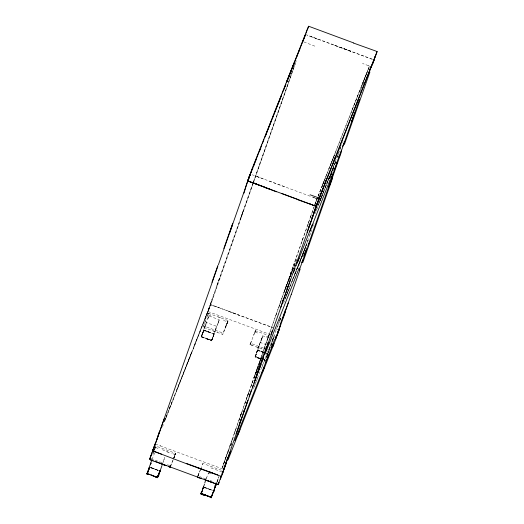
<?xml version="1.0" encoding="UTF-8"?>
<svg xmlns="http://www.w3.org/2000/svg" width="524" height="524" viewBox="0 0 524 524"><rect width="100%" height="100%" fill="white"/><g stroke="black" fill="none" stroke-linecap="round" stroke-linejoin="round"><path stroke-width="0.39" stroke-dasharray="2.62 1.97" d="M201.308 337.187L208.86 315.893L219.235 319.732L214.251 334.024L211.519 340.888L201.131 336.873L203.908 330.133L210.222 332.452M337.377 157.226L338.53 153.709M337.823 155.87L337.856 155.543M250.367 343.875L255.411 330.703L269.703 335.969M226.126 325.24L225.634 327.192L228.163 320.623L208.447 313.319L203.011 327.146L222.733 334.417L224.848 329.177L224.082 331.103M255.214 331.987L255.411 330.703L253.642 335.222M255.358 378.328L253.904 377.778L253.976 377.404L283.844 292.589L294.829 264.797M253.976 377.404L253.904 377.778L256.78 370.409M212.744 337.869L211.565 340.456L201.471 336.742L201.786 335.157M155.058 448.531L154.442 449.834L155.635 446.802L155.15 448.04M207.17 313.784L210.452 304.529L208.722 309.14L210.052 306.494M223.892 463.327L226.263 456.096L225.392 458.572M202.592 464.696L202.886 463.445L221.973 470.5M253.433 182.634L210.694 304.896L164.15 422.606M250.452 343.233L250 344.523L250.452 343.233L267.148 349.416M261.731 339.473L262.347 337.03M255.745 373.029L259.242 363.735M225.15 328.194L228.163 320.623L222.562 334.247M302.813 254.579L305.603 247.217L302.479 256.092M210.949 303.645L211.211 302.63M285.953 286.995L296.053 260.808M213.943 333.926L211.565 340.456L207.628 338.93L211.414 340.318M255.647 356.942L255.096 357.041L255.149 356.569L257.723 350.065L255.096 357.041L262.576 359.831M298.935 263.945L307.994 240.234M222.648 466.458L222.346 467.519L224.953 460.635M278.755 307.83L282.05 297.966M170.614 465.862L170.975 464.637M290.722 274.838L285.03 289.222L256.452 370.71L257.114 369.106M305.237 248.14L305.512 247.341M259.013 365.641L259.452 364.206M287.093 288.429L285.593 287.774L292.778 270.201M214.185 333.834L213.189 336.801L213.949 333.978L203.96 330.29L201.498 336.624L211.454 340.273L214.244 334.017L213.681 335.484M279.79 320.858L280.923 317.21M153.093 453.725L153.519 452.356M308.033 224.403L309.239 220.532M208.152 473.997L208.519 472.825L205.952 479.25M218.816 320.93L217.912 323.655M285.94 286.779L287.204 283.215M318.075 196.186L324.002 181.042M201.53 335.982L201.701 335.471L201.452 335.963M257.245 351.165L257.723 350.065L262.976 351.945M366.951 73.006L368.778 67.793L370.435 68.166L368.778 67.793L323.911 181.487M270.738 334.718L207.897 311.472L217.028 285.076M284.578 290.669L284.008 292.412L286.923 284.434L286.497 285.613M218.108 479.034L216.713 483.128M173.385 459.096L175.638 453.365L173.988 457.721L175.52 453.306L155.897 446.068L154.691 449.075M258.869 345.964L255.188 356.569L261.561 358.92L258.018 357.656M269.028 351.46L268.452 353.091L269.788 349.2M227.364 453.122L228.562 449.572M254.795 376.206L252.188 382.461L251.193 385.363L252.882 381.072L224.894 460.314L231.936 442.623M290.597 273.567L293.185 266.218M267.482 355.023L267.856 353.916L265.183 352.888M268.773 349.855L279.416 321.048M311.001 232.027L312.265 228.287M312.52 227.534L313.28 225.287M329.753 178.828L334.358 165.912M324.291 180.551L326.878 174.007M240.28 416.292L241.78 412.178L240.392 416.475M255.679 355.174L256.347 354.106L255.457 356.549L261.568 358.881M210.327 304.175L212.115 299.047M243.437 210.157L240.503 218.613L243.549 210.222M226.676 324.454L227.527 321.998M224.003 463.111L225.366 459.201M302.027 241.007L303.52 236.73M314.911 204.426L317.813 196.854M313.529 224.541L313.994 223.211M366.931 72.338L361.599 85.943M339.965 149.53L341.694 144.578M209.161 307.411L207.845 311.354M204.635 326.937L206.449 321.815M223.833 462.993L222.346 467.519L223.001 465.856M234.28 433.348L249.339 390.57M314.741 204.851L322.273 186.007L323.93 186.066M267.738 355.069L268 354.316L266.487 353.72M217.074 284.945L253.138 182.522M253.413 181.749L294.429 65.271M252.797 184.16L207.445 312.946L164.405 421.728M253.066 183.387L296.25 60.771M253.701 181.867L296.348 60.692M203.05 327.015L203.456 325.856L223.217 333.146L222.733 334.417M208.395 313.332L207.491 315.736M162.512 464.048L164.831 457.341L162.486 463.275M214.938 331.116L219.248 319.876M227.717 321.939L228.006 321.114L225.785 326.779M269.12 338.144L262.766 335.832L256.459 352.757L257.212 350.792M262.766 335.832L257.867 349.993L261.823 351.329M216.844 482.624L218.947 476.637L216.661 482.545M310.483 216.936L314.033 206.842M223.552 463.936L231.333 441.686M235.8 429.156L231.313 441.758M253.924 377.699L261.993 355.41M285.593 287.774L311.564 213.936M314.19 206.718L288.108 280.805L288.613 279.606M270.109 347.464L268.36 352.252M279.685 320.288L280.491 318.009M298.451 266.991L302.564 255.312M310.012 234.176L305.761 246.149L286.294 295.353M329.399 179.116L333.323 167.942L328.541 179.942L335.982 160.94L335.55 162.086M338.877 152.196L337.928 154.875M339.965 149.111L340.783 146.792M360.073 92.008L360.892 89.696M361.16 88.923L366.007 75.135L363.335 81.77M277.517 326.819L279.358 321.605M338.727 153.073L339.473 150.945M270.201 348.021L270.613 346.849M271.039 345.794L272.952 339.565M217.015 285.135L219.844 277.157M211.205 340.128L211.519 340.888L212.141 339.401M330.729 165.761L330.303 165.604L335.406 152.451M275.644 315.874L277.131 311.708M238.761 420.608L241.78 412.178M279.62 320.858L280.661 317.937M200.725 469.052L198.832 473.762M269.585 333.565L263.264 351.08M315.946 201.688L316.489 200.201M284.329 291.521L285.776 287.696M332.779 169.252L334.227 165.289L328.541 179.942M330.808 175.429L332.288 172.069M283.563 303.141L305.603 247.217M205.474 320.898L204.34 323.839M197.777 476.526L200.325 469.884M333.729 156.945L330.303 165.604M247.223 396.583L251.795 383.771M327.179 182.811L318.677 204.294M191.168 353.346L186.413 365.529M335.635 161.811L334.319 165.368L335.982 160.94M267.004 356.34L267.908 353.903L266.179 353.228L267.954 353.713M255.804 354.82L255.149 356.569L257.972 357.754M252.201 382.592L256.714 371.359M229.971 445.859L233.01 437.73M197.98 475.916L198.897 473.46L197.725 476.506M255.411 330.703L254.487 333.172L254.939 332.006M331.089 174.662L333.081 169.331M302.662 254.566L284.316 300.868M295.281 273.312L298.529 265.282M206.397 338.655L211.454 340.273M173.988 457.721L175.638 453.365L172.841 458.762M315.114 204.111L317.78 197.273M260.552 361.167L262.747 355.39M259.308 344.668L262 337.587M244.643 403.919L248.356 393.498L248.979 393.74M191.24 353.327L176.719 389.928M323.308 183.61L322.653 184.566L323.721 181.776M260.068 362.444L257.094 370.186M205.094 318.304L209.98 306.206M201.55 336.611L203.908 330.133L201.216 336.677L205.31 338.046M273.148 339.807L270.882 345.499M152.058 459.456L154.665 452.86M205.808 323.636L206.246 322.489L216.628 326.328L215.128 329.871M204.563 327.277L202.487 333.172M170.254 467.153L173.103 459.817M198.897 473.46L197.928 475.982L201.799 477.43M205.048 326.596L205.978 324.258M315.448 203.142L314.944 204.452L316.129 201.471M309.71 235.361L310.739 232.695M169.521 408.222L171.892 402.124M206.41 478.812L206.888 477.587M318.337 204.491L337.469 156.073M295.294 272.945L292.621 279.816M154.004 450.981L155.635 446.802M211.519 340.888L211.794 340.187M220.689 317.865L216.497 316.136M365.431 76.504L367.724 70.812M321.684 196.428L319.928 200.921L321.756 196.52M285.672 297.39L289.196 288.475M152.641 454.236L153.781 451.334M325.286 187.52L327.317 182.352M327.605 181.612L331.286 172.933M306.127 245.566L306.625 244.453M273.58 337.332L254.16 386.45M261.98 367.206L267.089 354.217M359.824 90.285L351.139 112.293M289.13 278.853L295.398 262.989M255.987 372.865L257.33 369.453M256.996 370.651L257.553 369.23M266.48 357.525L267.771 354.263M164.385 421.027L210.281 305.027L210.465 304.614L211.048 304.778M162.388 427.067L163.56 424.093M173.254 459.594L170.693 465.862M364.606 78.214L318.055 196.572M296.263 260.277L296.682 259.223M323.799 191.221L315.631 211.853M295.693 262.249L296.859 259.301M315.075 213.635L329.478 177.361L328.155 180.282M259.537 362.981L264.607 350.17M264.908 349.416L265.799 347.15M266.991 344.137L267.888 341.877M296.636 269.794L304.464 250.092M233.665 438.241L234.149 437.016M253.426 388.697L258.43 376.101M266.375 357.813L267.201 355.717M206.849 313.725L193.585 347.248M200.607 469.163L202.886 463.445M322.653 184.566L323.727 181.893M257.867 368.084L258.489 366.538M328.581 169.265L330.068 165.558M201.95 334.862L203.312 331.692M368.444 68.762L368.176 69.43L368.916 67.576L370.435 68.317M201.216 336.677L202.074 334.548M336.821 157.744L337.58 155.864M305.204 247.557L307.038 243.274M302.184 256.112L302.78 254.677M164.68 420.307L166.815 415.041M342.493 142.62L343.024 141.31M320.334 199.965L322.208 195.373M270.987 345.617L271.458 344.458M211.978 339.788L212.574 338.353M272.487 340.574L274.72 335.563M207.936 310.961L208.473 309.664M292.431 270.757L294.2 266.513M230.966 445.59L231.916 443.337M289.268 278.329L290.316 275.847M368.641 68.218L368.916 67.576M254.992 375.498L256.164 372.852M206.928 314.393L207.229 313.725M257.454 351.316L257.946 350.248L265.458 352.96M362.608 85.471L363.591 83.349M286.183 286.13L286.628 285.167M307.575 241.505L308.204 240.169M328.62 179.346L328.987 178.579M255.181 356.412L256.308 354.1M251.533 341.301L250 344.523L264.194 349.757M203.908 330.133L203.561 330.716M208.323 310.725L209.089 309.468M203.954 331.358L203.685 330.526L214.244 334.017M212.593 490.34L203.751 487.222M155.621 447.326L158.183 448.524M213.504 334.305L213.897 334.201M151.338 468.115L159.971 470.893M210.805 315.5L208.028 314.872M207.832 331.646L209.056 331.928M208.729 489.062L213.661 490.883M266.33 336.349L269.428 337.181M207.556 312.874L209.41 313.424M226.008 321.238L222.373 320.177M201.471 336.742L202.461 337.017M213.694 305.826L219.491 307.614M263.71 359.772L265.367 360.27L263.624 359.608M368.071 65.697L370.396 66.424L362.444 63.437M256.734 347.045L261.483 348.565M255.05 332.124L258.823 333.447M155.346 444.057L160.861 446.003M257.592 350.464L264.083 352.704M166.842 451.727L171.276 453.312M213.622 306.029L210.746 304.739L209.986 305.839L210.465 304.614L233.848 313.103M151.554 467.808L158.045 470.244L150.604 467.552M315.605 198.282L313.326 197.384L317.079 198.779L252.168 174.754M275.742 328.731L278.008 329.616M303.835 41.92L315.926 46.564M339.84 47.278L350.877 51.083M175.193 454.688L172.54 453.581M150.414 467.493L158.228 470.369M204.321 487.425L212.954 490.582M204.039 330.317L214.165 333.926M216.012 306.612L272.198 327.395M204.144 487.15L206.456 487.968M212.875 330.827L217.48 332.53M372.263 59.297L307.352 35.291M259.262 177.446L255.889 176.136L263.533 178.979M150.368 467.336L153.63 468.508M284.65 186.773L268.412 180.773M257.946 350.248L261.771 351.63M267.64 351.06L269.035 351.571M222.032 471.973L209.181 467.225M275.794 336.284L274.458 335.989M262.321 359.156L265.327 360.257M167.444 464.723L170.031 465.666M215.685 482.558L217.67 483.279M345.355 49.322L334.319 45.247M267.908 349.698L269.434 350.255M208.807 472.844L212.901 474.358M372.302 59.199L306.291 34.715M337.653 156.145L339.27 156.748M228.51 311.308L273.443 327.88M266.487 344.805L260.159 342.427M222.851 469.019L158.536 445.236M150.938 458.598L163.023 463.085M203.286 477.98L207.006 479.355M209.98 480.456L212.954 481.556M210 489.357L204.655 487.372M273.168 337.26L274.491 337.757M263.808 359.85L265.301 360.407M222.969 465.941L223.388 466.098M272.84 338.661L274.059 339.126M255.457 356.549L261.561 359.006M233.789 313.26L239.206 315.337M267.921 336.742L269.329 337.279M311.079 36.654L318.651 39.654M264.371 360.499L265.177 360.813L265 360.401M250.144 344.517L253.865 345.984M162.283 449.723L168.407 452.251M157.043 470.27L158.464 470.86M345.401 49.204L350.733 51.463M267.129 353.477L268.15 353.936M256.898 357.578L258.994 358.527M205.683 330.742L206.725 331.227M204.498 487.726L205.244 488.158M207.668 312.966L208.028 313.345M212.168 338.995L211.788 340.266L212.168 338.995M208.388 317.112L207.838 318.572L208.86 315.893L208.388 317.112"/><path stroke-width="0.79" d="M211.152 497.767L216.432 483.835M223.604 470.146L225.248 465.541M201.517 492.246L200.823 493.949L204.812 495.475M244.007 193.114L246.45 184.487L250.786 172.448M330.801 178.586L331.188 177.033M213.386 492.416L213.884 490.831L213.039 492.626L213.956 490.929M147.244 473.021L147.133 474.102L148.62 469.583M161.523 454.164L152.635 450.909L152.726 450.437M307.044 232.361L318.88 199.467L232.997 443.108M221.351 475.818L223.8 469.628M263.572 357.761L261.777 362.497M307.031 248.389L307.077 247.741M298.058 199.854L316.241 206.266L319.09 198.02L377.084 51.581L375.158 57.116M371.169 67.57L371.228 66.456M248.92 178.265L251.736 169.658L272.388 117.625A1280.165 580.546 -30.8 0 1 279.639 99.324L308.564 26.2L353.733 42.955M275.965 338.308L276.554 336.65M340.692 152.15L336.264 164.163M168.512 466.543L170.09 467.166L170.438 466.478M336.015 165.558L329.963 183.197M155.412 443.789L159.204 432.064M307.581 28.977L308.734 26.469M213.497 491.492L214.277 489.2M147.539 472.956L146.917 474.017L147.919 474.456M204.753 483.03L205.539 480.593M306.416 249.411L305.06 252.863M203.397 487.438L203.515 487.045L202.795 488.8M276.639 335.819L276.246 336.69M276.534 335.458L276.652 335.995L285.672 311.217M149.071 474.253L147.093 473.598L149.111 467.683M275.408 339.035L279.01 329.923L276.286 337.672M150.768 463.006L150.368 464.251L151.279 463.268M151.613 460.609L148.698 468.987M170.254 467.153L170.418 466.642M217.322 484.274L216.045 484.163M316.398 205.008L314.151 211.899L316.994 203.849M274.7 339.316L271.648 347.026M312.887 205.185L316.227 206.266L317.275 203.299M224.207 468.495L232.741 443.854M256.616 375.302L257.199 373.56M151.783 453.967L149.681 459.116L153.696 448.059M153.656 451.046L152.635 450.909L155.143 443.573M306.121 33.084L306.809 31.021M201.34 478.726L197.496 477.292L197.751 476.532M341.098 151.659L354.794 112.752M293.401 272.749L295.058 268.57M299.25 270.319L306.062 251.14M249.575 175.429L248.631 178.108M246.568 403.788L247.335 401.548M249.123 396.314L249.889 394.074M261.155 362.287L261.876 360.158M277.786 332.792L280.648 324.435M232.722 223.263L223.853 248.487M276.338 191.817L253.256 182.771M296.931 263.389L297.409 261.993M329.642 181.075L309.704 231.7M223.702 469.019L227.809 457.439M296.099 265.799L296.453 264.777M241.937 417.137L236.127 433.813M265.589 349.691L253.871 383.417M265.452 351.309L268.393 342.853L265.347 351.244M310.614 221.894L308.243 228.641M282.967 317.963L291.246 294.337M341.641 151.24L329.806 184.952M351.748 121.417L359.536 99.272M211.991 282.226L217.918 265.341M229.676 453.561L230.455 451.557M312.474 216.72L312.952 215.344M291.318 294.324L300.128 269.225M146.917 474.017L147.408 472.622M239.245 424.643L241.125 419.279M280.615 307.509L289.523 282.226M351.689 121.575L353.32 116.931M369.335 71.454L370.435 68.317M217.84 266.316L152.936 450.627L153.866 448.354M218.384 264.777L250.158 174.551M156.715 440.153L164.326 418.545M304.398 37.636L305.21 35.324L298.588 52.059M162.034 465.41L160.03 471.102L159.886 470.637M202.257 490.117L204.484 484.294M214.585 488.021L215.921 484.431M215.187 487.32L216.366 483.966M243.274 413.154L244.623 409.329L243.837 411.36M252.372 387.334L253.079 385.317M257.461 372.806L260.402 364.462M242.003 417.124L247.937 400.271M328.548 187.271L331.299 179.463M280.13 324.782L285.403 309.802M329.891 183.452L308.675 243.699M302.833 262.478L332.511 178.199M344.386 144.493L369.911 72.011M229.505 233.259L232.492 224.848M280.713 324.422L277.596 332.838M282.213 302.558L283.445 299.112M344.517 141.925L342.552 146.412M249.057 177.512L249.45 176.411M271.059 334.102L272.382 330.421M221.305 475.949L218.141 484.68L155.137 461.389M289.431 282.036L290.191 279.94M307.038 30.333L307.778 28.309M253.695 165.918L254.946 162.512M152.785 450.516L155.268 444.156M202.035 493.994L211.362 497.368L201.019 493.654L201.93 491.702M210.962 496.896L211.283 497.361L211.565 496.608M213.032 492.717L213.956 490.785L213.51 490.464M372.846 63.47L374.077 59.965M285.462 310.503L288.41 302.518M200.823 493.949L201.229 492.848M311.891 218.22L313.784 213.104M324.585 184.252L326.59 178.835M339.88 155.111L338.923 156.984M277.255 334.469L277.871 332.825M158.988 473.794L159.971 470.893M250.144 393.4L251.409 390.02M269.775 342.251L264.98 354.145M222.72 472.307L222.314 473.395L226.538 462.757M147.303 473.591L148.547 470.316M312.022 217.637L312.73 215.777M306.494 249.621L307.149 247.898M230.082 452.415L225.641 463.714M277.936 332.799L278.552 331.201M276.135 338.242L276.417 337.508M251.251 171.754L247.741 180.61M265.609 135.618L266.991 132.009M318.703 199.402L318.271 200.535L323.419 187.52M297.298 262.904L299.171 258.168M254.828 380.653L261.279 364.128M306.468 249.489L303.612 256.112M275.362 338.104L275.965 336.519M148.089 474.01C157.403 476.087 157.41 481.942 160.049 470.958L157.56 476.663M297.305 262.766L312.37 224.573M154.154 446.952L155.32 443.894M333.939 160.468L335.386 156.722M333.113 163.508L316.784 204.773M277.831 333.113L278.427 331.574M286.864 81.03L294.174 62.795M279.364 100.896L281.218 96.134M293.486 65.107L294.645 62.16M220.349 479.277L223.676 470.88M234.772 440.697L273.155 343.692M272.539 347.366L275.827 339.061M288.75 77.185L291.711 69.633M292.307 68.127L293.191 65.86M262.17 372.695L264.587 366.558L262.177 372.59M374.097 60.09L371.562 66.332M250.426 173.778L251.33 171.499M251.933 169.979L261.869 144.873M262.472 143.353L263.972 139.548M264.574 138.022L271.799 119.767M272.401 118.247L273.908 114.442M274.511 112.922L276.017 109.116M281.735 94.661L276.613 107.597L279.102 101.577M282.338 93.141L283.838 89.335M284.44 87.816L285.947 84.01M286.549 82.491L295.877 58.904M296.479 57.385L297.986 53.579M250.197 174.531L247.656 180.937L298.136 199.618M267.273 131.295L268.164 129.055M268.694 127.705L276.358 108.33M283.471 90.429L285.744 84.685M296.08 58.492L297.776 54.201M303.429 39.988L304.706 36.752M259.943 150.224L260.828 147.997M147.801 472.301L148.574 470.336M202.67 489.154L203.122 488.008M202.408 490.326L201.19 493.484L211.244 497.204M331.057 177.944L332.819 173.673M299.237 267.895L269.663 342.578M212.751 493.353L211.421 496.588M212.803 493.333L211.486 496.608M228.071 459.771L274.019 343.652M218.325 484.183L219.052 482.362M302.263 42.87L303.141 40.708M286.615 82.491L288.449 77.938M151.534 453.823L152.039 452.579M157.37 477.79L158.372 475.347M340.351 145.207L375.643 55.708L374.889 56.887M333.873 170.922L337.515 161.51M148.796 469.661L149.523 467.866M308.754 243.477L307.614 246.725M298.058 53.487L299.892 49.007M313.535 213.019L315.599 207.949M255.961 377.156L257.408 373.612M265.262 363.368L268.753 354.794M318.238 201.255L318.847 199.775M223.217 470.945L224.711 467.329M148.488 469.91L149.032 468.613M277.124 335.412L277.301 334.987M150.892 455.644L151.076 455.199M148.836 469.681L149.595 467.88M237.398 435.785L240.005 429.615M255.195 161.831L256.092 159.709M287.381 287.755L288.246 285.744M148.927 468.797L149.189 468.187M251.579 171.007L252.876 168.027M211.231 497.8L211.729 496.654M218.816 483.148L218.141 484.68L204.976 479.768L212.574 482.643M301.739 262.609L303.114 259.491M276.548 336.329L276.305 336.506M203.41 487.785L203.672 487.202M336.834 163.239L337.548 161.641L337.181 161.896M159.178 473.126L159.479 472.478M321.369 192.465L321.959 191.208M157.934 476.375L158.097 476.028M218.554 483.842L218.141 484.68L217.971 484.373M260.022 367.029L260.67 365.7M222.897 471.764L223.185 471.187M201.065 493.248L202.146 491.099M222.012 473.264L222.916 471.528M340.888 151.436L341.622 150.1M149.91 458.539L150.329 457.878M153.48 475.903L157.37 477.423L157.757 476.82M255.673 377.87L255.561 378.256M323.629 186.511L323.93 186.066M305.413 34.905L305.767 34.918M371.496 66.699L370.678 67.059M278.257 331.122L278.873 330.389M330.434 179.686L329.694 180.767M318.756 198.17L319.09 198.02L310.116 194.79M150.336 459.155L149.733 459.397L151.436 459.941M256.59 184.179L247.701 180.95L247.95 180.138M157.528 477.436L154.56 476.519M376.73 51.614L377.084 51.581M201.013 493.3L201.53 493.674M156.388 477.076L157.37 477.423M186.865 463.596L217.873 474.973M153.277 460.91L150.552 459.934L166.37 465.712M207.93 471.39L212.24 472.772M159.473 470.663L160.049 470.847L157.344 477.266L154.541 476.303M265.622 187.854L270.974 189.596M150.984 475.196L153.427 476.047M353.68 43.119L376.081 51.142M202.65 494.702L203.666 495.049M265.72 187.579L253.203 182.935M220.912 476.054L221.076 476.349L186.78 463.838L152.753 450.85M206.187 495.475L201.072 493.595M312.913 205.094L281.958 193.559M197.764 467.768L203.011 469.746M201.262 493.516L205.061 494.957M208.5 496.326L210.288 497.007M148.069 474.063L147.041 473.558M161.936 464.113L163.475 464.709M161.955 464.081L164.962 465.273M169.173 466.799L170.09 467.166M248.743 181.186L253.177 183M309.343 203.528L310.627 204.216M151.122 475.006L152.202 475.641M213.713 490.87L213.753 491.46M214.984 485.473L215.076 486.822M340.62 145.122A1267.635 550.875 -33.1 0 1 333.388 163.416"/></g></svg>
